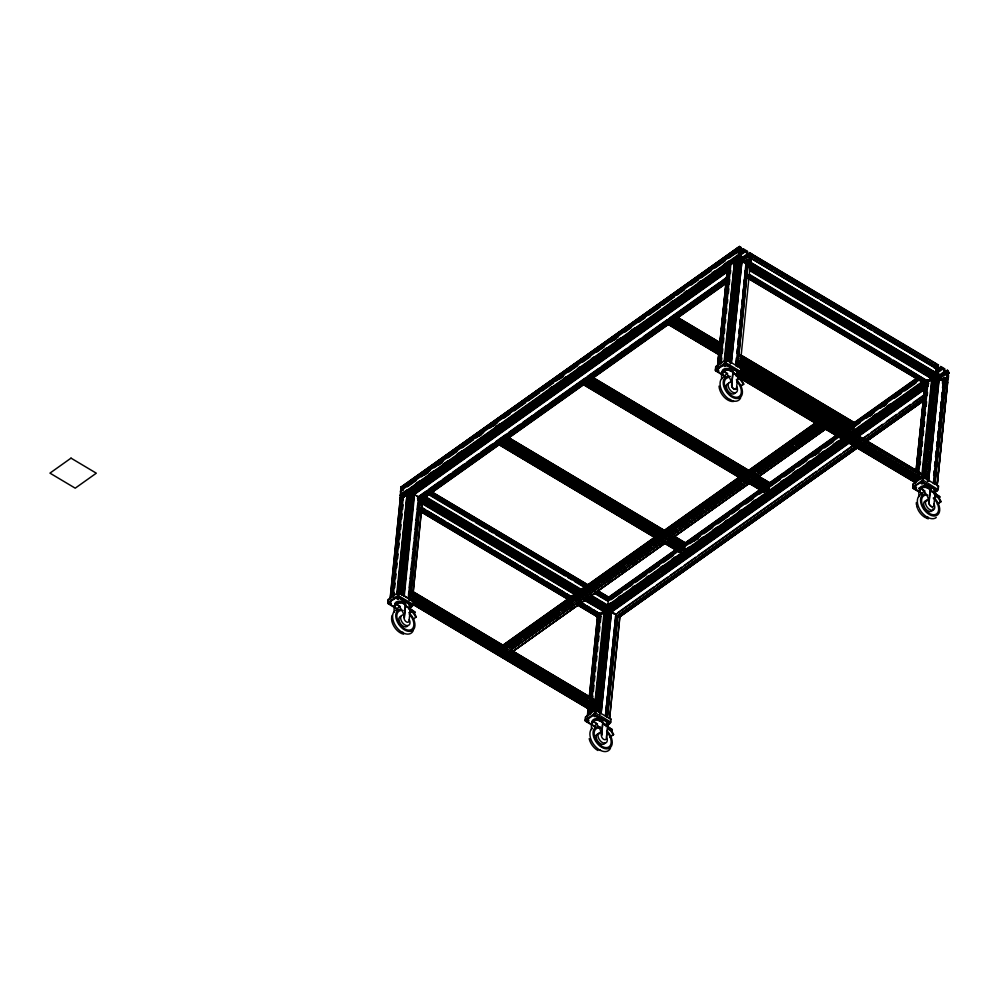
<?xml version="1.0" encoding="UTF-8"?>
<svg xmlns="http://www.w3.org/2000/svg" width="999" height="999" viewBox="0 0 999 999"><rect width="100%" height="100%" fill="white"/><g stroke="black" fill="none" stroke-linecap="round" stroke-linejoin="round"><path stroke-width="1.5" d="M406.056 606.106C406.493 600.187 393.156 599.125 394.917 605.706M591.858 722.215C592.457 716.495 603.508 718.156 603.346 723.588M721.915 372.327L722.252 374.25L725.311 376.598L724.025 375.961L727.647 373.489L723.126 370.716L721.915 372.327C728.483 364.785 736.55 376.436 742.419 379.333M930.818 490.721C931.255 484.802 917.919 483.741 919.692 490.309M606.443 722.739L608.029 723.825L608.503 722.889M738.673 372.552C739.597 375.05 734.415 371.491 738.011 372.152M410.139 610.951L414.685 613.249L415.047 612.087L405.494 605.469L404.32 617.994C404.607 611.013 392.332 594.892 394.28 612.062M602.772 722.939L601.46 735.414A3.197 1.986 54.6 0 0 603.658 739.322A3.197 1.986 54.6 0 0 606.356 738.336L607.654 726.31L602.772 722.939L601.61 735.464C601.873 728.296 589.772 712.724 591.57 729.532M733.403 373.701L732.891 372.664L731.63 385.077A3.197 1.986 54.6 0 0 733.828 388.986A3.197 1.986 54.6 0 0 736.525 387.999L736.6 387.949A3.197 1.986 54.6 0 1 733.903 388.936A3.197 1.986 54.6 0 1 731.693 385.027L732.929 372.602L742.507 379.22L742.145 380.394L737.599 378.084M399.3 609.877C386.85 605.931 401.835 598.488 405.469 605.456L404.158 617.944A3.197 1.986 54.6 0 0 406.356 621.853A3.197 1.986 54.6 0 0 409.053 620.854L410.352 608.841L409.652 615.022M395.616 608.191L388.049 603.646L388.274 599.45L397.977 592.544L413.698 601.361L413.461 605.119L409.815 607.704M395.666 607.654L388.037 603.196L388.274 599.45M400.349 497.677L399.812 497.315L400.124 499.8L403.946 497.077M399.8 497.352L738.111 256.731L738.473 258.329L740.234 257.692L738.923 253.858L738.81 255.045L400.349 495.679L400.574 490.909L400.861 492.532M402.759 490.609L401.323 488.049L400.699 489.073L401.136 487.037M390.022 599.35L400.249 498.988L400.349 499.637M400.562 495.591L400.674 494.393L402.11 496.94M390.359 597.964L400.062 501.073M391.433 597.914L401.823 498.014L392.132 596.703M397.402 549.438L397.714 546.353M393.169 596.678L403.309 496.815L403.858 497.14M393.718 597.002L394.18 592.395M394.655 587.787L395.117 583.179M395.592 578.571L396.054 573.963M396.678 567.819L397.14 563.199M397.614 558.591L398.077 553.983M398.701 547.839L399.175 543.231M399.637 538.623L400.112 534.015M400.574 529.408L401.049 524.8M401.673 518.643L402.135 514.035M402.609 509.428L403.072 504.82M396.715 594.168L407.105 494.268L397.252 594.492M387.949 602.609L397.652 595.704L397.977 592.544M398.451 592.931L408.591 493.056L408.666 497.989M594.68 708.004L593.181 710.551L594.28 710.177L592.807 711.325L398.576 595.704L398.888 592.544M399.612 587.1L400.087 582.492M400.711 576.348L401.024 573.276M401.648 567.132L402.11 562.524M402.734 556.381L403.047 553.296M403.671 547.152L404.145 542.544M404.607 537.937L405.082 533.329M405.544 528.721L406.019 524.113M406.643 517.969L407.105 513.361M407.58 508.741L408.042 504.133M410.127 492.02L399.612 593.531L410.127 492.02L412.075 493.406M399.825 593.431L410.302 491.995M399.912 593.406L410.489 491.995M402.098 594.805L400.449 593.456L410.664 492.02M400.611 593.531L410.914 492.12M402.048 591.72L402.672 585.576M403.146 580.956L403.608 576.348M404.083 571.74L404.707 565.596M405.169 560.988L405.644 556.381M406.106 551.773L406.581 547.165M407.043 542.557L407.667 536.401M408.141 531.793L408.603 527.185M409.078 522.577L409.702 516.433M410.164 511.825L410.639 507.217M411.101 502.609L411.725 496.466M402.185 594.467L412.487 493.069M402.247 595.204L412.387 495.342L413.099 495.342L402.947 595.204M403.808 596.028L414.073 494.393L418.906 497.002L417.182 496.453M408.703 592.419L408.341 598.601L404.283 595.716L414.585 494.305M409.165 587.812L409.64 583.204M410.102 578.596L410.577 573.975M411.039 569.368L411.663 563.224M412.137 558.616L412.599 554.008M413.074 549.4L413.698 543.256M414.16 538.648L414.635 534.04M415.097 529.42L415.721 523.276M416.034 520.204L416.658 514.06M417.132 509.453L417.594 504.845M418.057 500.237L418.369 497.165M408.529 598.239L418.831 496.84M408.591 598.975L418.731 499.113L417.445 498.351M409.128 600.511L419.43 499.113L418.731 499.113M410.139 599.8L420.442 498.389L421.665 499.113M420.916 498.089L422.664 499.175L412.287 601.073L410.614 599.487L420.429 498.376M412.325 600.524L422.502 499.025M597.689 707.342L597.19 708.204L412.575 598.264L413.249 595.791L502.872 649.2M505.307 649.025L413.012 594.08L413.224 591.932L504.183 646.103M413.698 601.361L413.461 605.119M502.984 649.088L502.859 651.448M504.845 648.588L503.409 646.041L502.784 647.052L503.496 645.117M591.683 724.924L585.352 721.116L585.576 716.92L595.279 710.027L611.076 719.43M591.733 724.4L585.339 720.679L585.576 716.92M587.287 716.77L588.249 707.205M589.135 698.276L597.552 616.47L589.285 697.901M587.499 716.982L588.349 707.117M588.736 715.396L589.36 709.253M590.446 698.501L599.125 615.496L590.983 698.813M589.422 714.185L589.897 709.577M597.202 642.32L597.514 639.248M590.471 714.16L590.933 709.552M592.032 698.788L600.599 614.31L601.161 614.61M592.569 699.113L592.882 696.041M593.356 691.433L593.98 685.289M594.442 680.681L594.917 676.073M595.379 671.465L595.854 666.857M596.478 660.701L596.94 656.093M597.414 651.485L597.877 646.877M598.501 640.734L598.975 636.126M599.437 631.518L599.912 626.91M600.374 622.29L600.849 617.682M592.907 710.401L593.019 709.203M594.018 711.638L594.318 708.566M595.104 700.886L604.133 611.475L585.239 600.249M594.705 710.426L595.017 707.354M595.641 701.211L604.732 611.925L583.853 599.999M585.252 720.079L594.954 713.186L595.279 710.027M595.754 710.401L596.378 704.258M596.69 701.186L606.193 610.889M607.117 725.174L610.676 722.002L595.866 713.186L596.191 710.027M597.539 698.438L597.852 695.354M598.476 689.21L598.95 684.602M599.412 679.994L599.887 675.386M600.511 669.243L600.824 666.171M601.448 660.027L601.91 655.419M602.534 649.263L602.847 646.191M603.471 640.047L603.945 635.439M604.407 630.831L604.882 626.223M605.344 621.615L605.968 615.471M607.067 608.853L607.617 607.242L607.092 609.677L586.913 597.827M594.917 593.031L608.254 600.911L607.854 605.282L607.529 604.37L606.031 606.917L601.848 604.445M608.266 597.102L608.453 599.05L608.166 598.026L606.68 600.574L594.455 593.331M607.205 609.54L596.915 711.001L597.914 711.001L608.204 609.602L587.025 597.727M597.052 710.926L607.429 609.502M597.215 710.888L607.604 609.465M597.39 710.863L607.792 609.465L597.752 710.926M599.35 709.19L599.188 712.299L609.79 610.539L608.204 609.602M599.974 703.046L600.449 698.438M600.911 693.83L601.386 689.223M601.848 684.615L602.472 678.458M602.946 673.85L603.408 669.243M603.871 664.635L604.495 658.491M604.969 653.883L605.431 649.275M605.906 644.667L606.368 640.059M606.843 635.439L607.467 629.295M607.929 624.687L608.403 620.079M608.866 615.471L609.34 610.864L608.141 610.152M599.55 712.687L609.69 612.812L608.403 612.05M600.099 714.223L610.401 612.812M611.413 612.1L601.111 713.498L611.376 611.875L612.624 612.824L609.69 612.812M605.844 711.425L606.468 705.282M606.93 700.674L607.404 696.066M607.867 691.458L608.491 685.314M608.965 680.706L609.427 676.098M609.902 671.478L610.526 665.334M610.839 662.262L611.463 656.118M611.925 651.51L612.399 646.902M612.862 642.295L613.486 636.151M613.96 631.53L614.422 626.922M614.897 622.315L615.521 616.171M611.875 611.788L616.133 614.31L605.369 716.033M605.881 716.458L616.033 616.583L618.968 616.595L617.744 615.871L607.442 717.27M606.593 716.458L616.733 616.595M617.732 615.859L607.429 717.257M610.751 722.589L611.001 718.843M683.041 547.489L685.127 542.719L674.238 536.276L685.164 542.957M684.215 548.139C684.765 543.781 685.302 550.474 682.804 549.999L668.094 541.233M752.222 380.706L724.787 364.273L715.471 370.442L715.746 366.583L726.36 359.69L920.191 474.712L920.391 472.802L739.123 364.847M721.852 374.588L715.521 370.779L715.746 366.583M717.457 366.433L727.722 266.134L717.544 366.546M717.669 366.633L718.768 355.881M719.08 352.809L721.728 326.698M722.04 323.614L723.763 306.718M724.075 303.646L725.786 286.75M726.098 283.679L726.723 277.522M727.035 274.45L727.622 266.221M722.652 324.613L722.964 321.528M718.905 365.06L729.295 265.16L719.592 363.848M720.641 363.823L730.868 264.248M721.34 362.6L721.802 357.992M722.277 353.384L722.739 348.776M723.363 342.632L723.838 338.024M724.3 333.416L724.774 328.808M725.399 322.665L725.711 319.58M726.335 313.436L726.797 308.828M727.422 302.685L727.734 299.613M728.358 293.469L728.833 288.861M729.295 284.253L729.769 279.645M730.394 273.489L730.706 270.417M724.175 361.301L734.577 261.401L724.725 361.626M715.421 369.742L725.124 362.849L725.449 359.69M725.923 360.065L736.063 260.202L736.3 263.586M738.773 373.189C738.086 375.886 734.914 370.716 738.773 373.189L917.956 480.057L919.742 478.633L726.036 362.849L726.36 359.69M726.46 360.389L726.773 357.317M727.247 352.709L727.709 348.089M728.333 341.945L728.808 337.337M729.27 332.729L729.745 328.122M730.369 321.978L730.831 317.37M731.305 312.762L731.768 308.154M732.392 301.998L732.704 298.926M733.328 292.782L733.803 288.174M734.265 283.566L734.74 278.958M735.364 272.814L735.826 268.207M409.328 495.329L406.393 495.329L738.236 259.153L737.524 259.191L727.085 360.664L728.084 360.664L738.224 259.191L740.072 260.215L738.823 258.941L740.584 258.304L743.306 261.613C737.911 259.016 750.374 266.671 745.154 262.725L746.915 262.075L748.201 262.837L749.637 265.397L748.388 265.222L937.274 377.684L936.125 376.423L937.886 375.786L939.172 376.548L940.608 379.096L939.372 378.371L936.875 380.194M727.297 360.564L737.774 259.128M727.559 360.527L737.949 259.128L727.834 360.564M399.987 499.7L738.236 259.153L738.061 256.78M738.81 255.045L738.711 250.449L739.11 251.998L740.883 251.361L741.008 250.075L739.572 247.515L737.025 249.325M739.572 247.515L739.073 248.714L739.447 246.516L741.358 247.652L739.997 247.365L742.719 250.687L744.48 250.037C739.26 246.216 751.66 253.621 746.328 251.136L747.764 253.684L749.05 254.458L750.811 253.808C746.64 251.199 754.033 253.808 751.585 255.894L936.55 366.296L936.875 364.997L938.186 368.831L936.425 369.48C936.45 363.848 935.039 376.261 936.238 371.328L937.549 375.174L935.776 375.811L935.489 374.188L930.269 377.909M729.832 355.781L730.306 351.173M730.769 346.566L731.393 340.422M731.705 337.35L732.329 331.193M732.791 326.586L733.416 320.442M733.728 317.37L734.203 312.762M734.827 306.618L735.289 302.01M735.764 297.402L736.226 292.794M736.7 288.174L737.324 282.03M737.786 277.422L738.261 272.814M738.723 268.207L739.347 262.063M729.72 362.337L739.859 262.475L740.571 262.475L730.269 363.886M731.28 363.161L741.895 261.413L731.268 363.149M738.698 255.444L742.931 252.572L743.056 251.298L744.817 250.649L745.903 251.298L747.215 255.132L750.286 259.053L750.174 260.14L747.627 261.95M735.701 364.16L736.325 358.017M736.787 353.409L737.262 348.801M737.724 344.193L738.348 338.049M738.823 333.441L739.285 328.821M739.76 324.213L740.222 319.605M740.696 314.997L741.32 308.853M741.782 304.245L742.257 299.638M742.719 295.03L743.343 288.886M743.818 284.265L744.28 279.658M744.755 275.05L745.217 270.442M736.051 366.121L745.891 264.31M750.174 260.14L748.413 260.789L746.703 260.177L746.565 261.463L744.804 262.113L743.731 261.463L742.07 257.018L739.347 253.696L739.46 252.61L741.221 251.973L742.931 252.572M736.763 366.121L746.902 266.246M747.914 265.534L737.612 366.933L747.876 265.309L749.125 266.258L746.203 266.246M736.525 387.999L737.187 382.118M748.988 265.185L750.611 261.351C750.561 266.308 751.885 253.908 750.699 258.903L749.262 256.356L749.4 255.07L751.161 254.42L751.161 256.293L935.876 366.258L935.951 364.036M934.989 376.611L924.599 478.034L925.374 478.134L935.676 376.735L750.062 266.758L750.724 264.285L750.062 265.235L748.75 261.401L750.511 260.751L750.649 262.337L935.439 372.402L935.214 371.291L933.728 373.838L854.62 326.76M750.087 266.258L739.909 368.007M750.162 265.834L750.661 264.211L934.889 374.538M737.287 374.837L740.921 372.252L741.246 369.093M758.503 476.286L769.542 482.617L769.392 484.602L769.105 483.591L767.619 486.126M751.186 480.369L767.157 489.947L768.793 488.761L769.23 486.513L754.507 477.784M853.858 422.465L854.033 424.413L853.758 423.389L852.259 425.936M838.573 421.228L851.81 429.757L853.633 428.246L853.87 426.323L740.172 358.641M919.155 492.07L912.824 488.249L913.049 484.065L922.751 477.16L938.461 485.976L938.223 489.722L935.801 491.458M918.968 491.483L912.811 487.812L913.049 484.065M914.722 483.728L915.059 480.544M915.983 471.565L925.024 383.604L916.033 471.278M914.784 483.566L915.196 480.394M916.845 465.671L918.556 448.776M918.868 445.704L920.591 428.808M920.903 425.736L921.528 419.58M921.84 416.508L923.551 399.612M923.863 396.541L925.012 383.566L748.426 278.409M922.452 417.495L922.764 414.423M916.195 482.529L916.508 479.458M917.294 471.778L926.597 382.629L917.831 472.102M918.406 476.685L928.083 381.431L928.158 386.363M920.204 464.722L920.516 461.638M921.14 455.494L921.602 450.886M922.077 446.278L922.539 441.67M923.163 435.527L923.638 430.919M924.1 426.311L924.574 421.703M925.199 415.547L925.511 412.475M926.135 406.331L926.597 401.723M927.222 395.579L927.534 392.507M919.792 474.887L919.917 473.688L918.418 476.236M919.879 478.234L920.004 476.573L915.571 474.587M921.478 478.771L931.792 378.346L749.737 269.98M922.177 477.559L932.204 379.071L749.675 270.529M912.724 487.225L922.427 480.319L922.751 477.16M923.226 477.534L933.341 377.697L933.903 377.997M938.223 489.722L923.338 480.319L923.663 477.16M924.075 474.787L924.55 470.179M925.174 464.036L925.636 459.428M926.11 454.82L926.572 450.212M927.047 445.591L927.509 440.984M928.133 434.84L928.608 430.232M929.07 425.624L929.545 421.016M930.169 414.872L930.631 410.264M931.105 405.644L931.567 401.036M932.192 394.892L932.504 391.82M933.128 385.676L933.59 381.069M924.387 478.134L935.339 374.25M935.813 366.258L935.863 364.96L934.365 367.507M924.774 478.009L935.526 376.66M927.134 473.251L926.96 479.083M927.596 468.643L928.071 464.036M928.533 459.428L929.157 453.284M929.632 448.676L930.094 444.068M930.569 439.46L931.193 433.304M931.505 430.232L932.129 424.088M932.591 419.48L933.216 413.336M933.528 410.264L934.003 405.656M934.627 399.513L935.089 394.905M935.564 390.284L936.026 385.676M936.5 381.069L937.262 377.672L927.022 479.82M927.572 481.356L937.861 379.957M929.794 481.356L928.583 480.631L938.885 379.233L940.096 379.957L937.162 379.957M936.425 372.777L940.234 370.055L940.371 368.768L942.132 368.132L943.218 368.768L944.53 372.615L947.589 376.536L947.477 377.622L944.942 379.433M933.628 475.499L934.09 470.879M934.564 466.271L935.027 461.663M935.501 457.055L936.125 450.911M936.587 446.303L937.062 441.695M937.524 437.087L938.148 430.944M938.623 426.323L939.085 421.715M939.559 417.107L940.022 412.5M940.496 407.892L941.12 401.748M941.582 397.14L942.057 392.532M942.519 387.924L943.143 381.768M933.353 483.591L943.593 381.456L938.873 379.22M934.053 483.591L944.205 383.728L942.219 382.954M943.593 381.743L942.469 380.207L944.23 379.558L946.952 382.867L945.529 382.217L934.902 484.39L945.216 383.004C948.738 387.4 948.188 378.072 947.364 382.717L945.928 380.169L946.065 378.883L947.826 378.234C947.864 383.966 949.212 371.391 948.014 376.386L946.577 373.826L946.702 372.552L948.463 371.903C950.836 376.536 945.316 366.458 948.126 371.291L946.365 371.94L945.079 371.166L943.643 368.619C948.963 371.203 936.575 363.786 941.782 367.52L940.022 368.156L938.735 367.395L937.299 364.847L938.561 365.01L751.648 254.021L749.2 256.169M919.043 496.665C917.094 479.508 929.382 495.629 929.082 502.609L930.231 490.072L939.722 496.803L939.385 497.914L939.809 496.703L930.231 490.072L928.933 502.559A3.197 1.986 54.6 0 0 931.13 506.456A3.197 1.986 54.6 0 0 933.828 505.469L935.126 493.456L930.169 490.596L935.114 493.531M933.828 505.469L934.015 503.658M947.264 383.641L937.062 485.689L947.352 384.278M937.187 485.539L947.502 383.903M938.148 489.135L938.461 485.976M405.394 606.068L414.947 612.2M606.605 736.463L607.03 732.454M737.125 382.167L737.824 375.974L732.879 373.114L737.749 376.024M422.702 499.225L579.395 592.182M413.449 593.768L504.42 647.914M508.703 654.357L825.574 429.133L823.301 427.747L506.331 653.234L823.426 428.284M731.78 385.127C732.08 378.159 719.792 362.025 721.74 379.195M684.577 548.439L668.543 538.798M918.593 488.336L919.642 487.812M412.537 493.294L727.871 269.018M412.999 597.714L597.602 707.654M750.936 258.266L935.638 368.007M915.571 486.725L916.595 487.3M607.355 609.303L587.325 597.277M733.104 374.126C736.088 366.895 718.094 366.371 723.126 373.751M607.442 728.421L611.912 730.781L612.337 729.557C606.256 727.147 601.598 718.244 594.043 720.504C590.147 721.528 591.945 726.373 595.142 726.935L592.082 724.587M919.642 488.923C922.689 485.914 929.195 487.062 930.706 491.171C928.82 483.191 912.587 489.21 922.614 494.068L919.555 491.72M684.452 548.676L668.493 538.961M936.413 364.16L751.46 254.021M597.689 615.871L600.262 612.562M604.195 609.415L601.785 612.599M602.971 612.112L604.47 609.565L586.987 599.013M596.241 705.344L597.739 702.796M761.875 489.747L764.56 491.333L766.046 488.786L752.672 480.819M925.386 382.804L926.885 380.257M930.668 379.046L932.167 376.498L814.447 306.393M422.689 499.575L577.884 591.858M750.299 266.521L935.002 376.311M605.719 610.164L585.589 598.763M679.345 551.96L681.156 551.123L680.119 551.411L681.618 548.863L607.929 601.261M933.378 377.123L750.087 268.494M914.597 481.993L916.408 481.168L915.359 481.443L916.857 478.896L875.386 454.195M919.105 478.783L917.956 480.057M684.303 548.901L668.194 539.398M919.542 478.933L740.234 372.24M750.461 266.171L935.052 376.236M585.339 720.729L594.53 714.597L609.715 723.638L606.056 726.673M912.961 487.237L922.077 481.755L937.187 490.771L933.528 493.806M937.212 490.684L921.315 481.293M853.333 428.696L739.622 360.976L853.208 428.796M925.773 484.965L924.1 484.965M619.892 617.145L618.219 615.559M595.904 716.033C594.929 718.481 591.883 713.548 595.641 715.784C595.654 717.394 591.858 714.085 595.042 714.872M394.867 604.32L398.064 602.709L401.049 602.822M592.17 721.79C595.217 718.781 601.723 719.929 603.234 724.038M683.853 548.751L682.717 550.024M681.068 551.236L665.009 541.683M763.785 491.883L765.684 490.634L764.56 491.333M850.149 430.981L849.212 431.143M916.308 481.281L738.386 375.312M750.062 266.758L934.902 376.461M410.002 607.817L412.425 605.581L397.277 596.59L388.037 602.834L397.227 597.115L412.412 606.168L408.753 609.19M585.489 720.104L585.576 720.729M400.849 487.225L739.385 246.503M400.824 487.35L739.522 246.528M401.411 487.125L406.506 483.516M409.041 481.705L739.66 246.591M405.132 485.339L412.762 479.92M419.13 475.399L426.748 469.967M433.116 465.447L436.925 462.737M447.102 455.507L450.911 452.784M457.267 448.264L464.897 442.844M471.266 438.324L475.074 435.601M485.252 428.371L489.06 425.661M499.238 418.431L503.046 415.709M511.95 409.378L517.032 405.769M525.936 399.438L531.031 395.816M539.922 389.485L545.017 385.876M553.921 379.545L559.003 375.924M567.907 369.593L571.715 366.883M581.893 359.652L585.701 356.93M592.07 352.41L599.7 346.99M606.056 342.47L609.865 339.76M620.042 332.517L623.851 329.807M634.028 322.577L637.837 319.855M644.205 315.334L651.835 309.915M658.191 305.394L665.821 299.962M672.177 295.442L679.807 290.022M684.889 286.401L693.793 280.07M698.875 276.461L706.505 271.029M712.861 266.508L720.491 261.089M726.86 256.556L734.49 251.136M729.819 254.595L732.367 252.784M400.661 488.923L738.91 248.389M401.198 489.248L739.447 248.714M508.491 413.561L511.026 411.75M519.93 405.419L522.477 403.608M643.281 317.707L645.816 315.896M654.72 309.565L657.267 307.754M400.449 491.021L738.698 250.487M400.986 491.346L403.534 489.535M407.342 486.813L416.246 480.494M421.328 476.873L430.232 470.541M434.053 467.832L442.957 461.501M448.039 457.879L456.943 451.548M462.025 447.939L473.476 439.797M476.011 437.987L483.641 432.567M489.997 428.047L497.627 422.614M503.983 418.094L510.352 413.574M514.16 410.864L525.611 402.722M528.146 400.911L539.597 392.769M542.132 390.971L553.583 382.829M556.131 381.019L563.761 375.599M568.843 371.978L577.747 365.646M582.829 362.025L590.459 356.606M596.815 352.085L604.445 346.653M610.801 342.133L618.431 336.713M624.787 332.192L631.156 327.672M638.786 322.24L645.142 317.719M648.95 315.01L660.401 306.868M662.936 305.057L674.387 296.928M676.922 295.117L684.552 289.685M690.921 285.165L698.551 279.745M701.086 277.934L711.263 270.704M715.072 267.982L725.249 260.751M729.07 258.042L737.961 251.711M424.375 475.237L428.196 472.515M438.361 465.284L442.182 462.574M479.058 436.351L481.593 434.54M493.044 426.398L495.591 424.6M559.165 379.383L562.986 376.673M613.848 340.497L616.395 338.686M735.926 253.684L741.008 250.075M740.796 250.587L743.331 248.776M738.673 253.771L741.221 251.973M401.948 493.481L407.043 489.872M415.934 483.541L419.755 480.819M428.658 474.5L433.741 470.879M442.644 464.547L447.727 460.926M456.63 454.595L461.713 450.986M496.053 426.573L499.862 423.851M549.462 388.586L551.997 386.775M563.448 378.646L565.983 376.835M577.434 368.693L579.982 366.883M591.42 358.753L593.968 356.943M602.859 350.612L606.68 347.902M616.858 340.659L620.666 337.949M630.844 330.719L634.652 327.997M670.267 302.685L672.802 300.874M684.253 292.732L686.788 290.921M698.239 282.792L700.774 280.981M712.225 272.839L714.772 271.029M723.663 264.698L728.758 261.089M739.248 254.008L741.795 252.198M400.012 495.267L738.261 254.733M739.735 254.258L744.817 250.649M739.547 255.819L745.903 251.298M404.158 494.955L411.788 489.535M414.335 487.724L424.5 480.494M428.321 477.784L438.499 470.541M442.307 467.832L451.211 461.501M456.293 457.879L465.197 451.56M469.018 448.838L477.909 442.507M483.004 438.898L491.895 432.567M496.99 428.946L508.429 420.816M510.976 419.006L518.606 413.574M524.962 409.053L532.592 403.633M538.948 399.113L545.304 394.593M549.125 391.87L560.564 383.741M563.111 381.93L574.55 373.788M577.097 371.978L588.548 363.836M591.083 362.038L598.713 356.606M601.261 354.795L612.699 346.665M615.247 344.855L625.424 337.612M631.78 333.092L639.41 327.672M645.766 323.152L653.396 317.719M659.752 313.199L666.108 308.679M673.738 303.259L680.094 298.738M683.915 296.016L695.354 287.887M697.901 286.076L709.352 277.934M711.887 276.124L719.517 270.704M725.873 266.184L733.503 260.751M736.051 258.941L738.598 257.143M459.34 456.243L463.149 453.534M473.326 446.303L477.135 443.593M514.023 417.37L516.558 415.559M528.009 407.417L530.544 405.606M594.13 360.389L597.939 357.679M648.813 321.516L651.348 319.705M737.824 258.217L740.359 256.406M399.65 499.088L737.886 258.391M399.687 499.25L737.911 258.629M399.812 499.488L737.974 258.791M399.862 499.562L738.174 259.091M742.257 257.455L747.339 253.846M747.127 254.358L749.675 252.547M411.95 492.969L417.045 489.36M419.58 487.549L443.743 470.367M446.291 468.556L495.879 433.291M498.426 431.481L509.865 423.339M512.412 421.541L523.863 413.399M526.398 411.588L534.028 406.168M540.384 401.635L548.014 396.216M550.561 394.405L562.012 386.263M564.547 384.465L575.998 376.323M579.807 373.614L589.984 366.371M593.793 363.661L603.97 356.431M606.518 354.62L617.956 346.478M620.504 344.667L630.669 337.437M633.216 335.627L644.667 327.497M647.202 325.686L668.818 310.314M671.365 308.504L682.816 300.362M685.351 298.551L696.803 290.422M699.337 288.611L710.789 280.469M714.597 277.759L724.774 270.517M411.888 493.506L727.247 269.243M742.132 258.741L747.215 255.132M739.322 260.876L741.87 259.066M741.196 260.264L747.564 255.744M748.276 255.619L750.811 253.808M412.749 495.104L728.121 270.854M748.613 256.231L751.161 254.42M750.973 254.857L749.824 255.432M412.699 495.654L728.059 271.391M739.51 263.249L742.045 261.451M742.482 261.026L748.85 256.506M748.501 257.43L751.036 255.619M744.155 261.988L746.703 260.177M744.58 261.825L747.127 260.027M747.739 260.801C749.537 264.91 743.805 258.316 750.286 259.053M418.294 496.74L425.924 491.321M428.471 489.51L439.91 481.368M442.457 479.57L450.087 474.138M452.622 472.327L464.073 464.198M466.62 462.387L478.059 454.245M480.606 452.435L492.045 444.293M495.866 441.583L506.031 434.353M508.578 432.542L520.017 424.4M522.564 422.602L532.742 415.359M535.277 413.549L546.728 405.419M549.275 403.608L584.877 378.284M587.412 376.473L598.863 368.344M601.41 366.533L612.849 358.391M615.396 356.581L626.835 348.451M629.382 346.641L640.821 338.499M643.368 336.688L667.532 319.505M670.067 317.694L719.667 282.43M722.215 280.632L726.023 277.909M747.976 262.562L750.511 260.751M418.219 497.277L727.222 277.535M417.582 497.952L726.585 278.209M745.654 264.648L748.201 262.837M748.388 264.086L750.936 262.275M419.093 498.888L726.822 280.045M745.903 266.483L748.438 264.673M417.719 500.337L726.773 280.594M745.841 267.033L748.388 265.222M421.99 498.538L425.799 495.829M461.401 470.504L463.948 468.693M475.387 460.564L477.934 458.753M489.385 450.611L491.92 448.801M503.371 440.659L505.906 438.861M514.81 432.53L518.631 429.807M528.796 422.577L532.617 419.867M542.782 412.637L546.603 409.915M555.506 403.584L560.589 399.975M662.325 327.635L664.859 325.824M676.311 317.682L678.845 315.871M690.297 307.742L692.844 305.931M421.89 499.463L727.072 282.442M748.201 267.42L749.2 266.708L746.265 266.708M422.028 499.525L727.359 282.53M410.127 605.844C411.588 604.058 407.567 606.268 410.601 605.406M737.599 372.977C739.06 371.228 735.027 373.351 738.074 372.552M737.474 374.95L739.947 372.777L724.662 363.711L715.746 370.392M736.226 376.336L739.784 373.201M409.565 612.986L412.287 611.263L410.327 609.103L411.675 611.488A10.864 6.756 54.6 0 1 415.684 617.207L416.308 616.982A10.739 6.681 54.6 0 0 413.111 612.087M737.025 380.132L739.76 378.396L737.799 376.248L739.148 378.621A10.864 6.756 54.6 0 1 743.156 384.34L743.768 384.116A10.739 6.681 54.6 0 0 740.584 379.22M413.136 619.23L416.308 616.982M741.046 385.839L743.156 384.34M740.609 386.363L743.768 384.116M402.172 632.929L403.047 632.305M729.632 400.075L730.519 399.45M502.934 645.204L816.258 422.377M502.897 645.342L815.996 422.689M505.944 644.243L511.013 640.634M519.88 634.328L524.95 630.719M530.019 627.11L537.637 621.703M543.968 617.195L549.038 613.586M557.917 607.28L562.986 603.671M571.853 597.365L575.661 594.667M581.992 590.159L589.597 584.74M595.941 580.244L603.546 574.825M609.889 570.329L614.959 566.72M623.826 560.402L627.634 557.704M637.774 550.486L641.57 547.789M647.914 543.281L655.519 537.874L497.814 443.831M661.862 533.366L665.659 530.656M675.799 523.451L679.607 520.741M689.747 513.536L693.543 510.826M699.887 506.318L707.492 500.911M713.823 496.403L717.632 493.706M727.771 486.488L731.58 483.791M737.911 479.283L745.516 473.876M751.86 469.368L755.656 466.658M765.796 459.453L769.605 456.743M779.744 449.538L783.541 446.828M789.884 442.32L797.489 436.913M803.833 432.405L807.629 429.707M502.747 646.915L817.107 423.364M503.284 647.24L817.644 423.688M576.011 596.116L578.546 594.318M502.534 649L818.169 424.55M508.141 645.716L515.746 640.309M522.09 635.801L529.695 630.394M532.23 628.596L542.37 621.378M546.166 618.681L555.044 612.375M560.114 608.766L567.719 603.359M570.254 601.548L581.668 593.443M584.203 591.633L594.343 584.427M598.139 581.718L607.017 575.412M612.087 571.803L619.692 566.396M622.227 564.597L633.641 556.48M636.176 554.682L646.316 547.464M650.112 544.767L658.99 538.449M662.787 535.751L671.665 529.433M676.735 525.836L685.601 519.517M688.136 517.719L698.289 510.514M702.085 507.804L710.963 501.498M714.76 498.788L723.638 492.482M728.708 488.873L737.574 482.567M740.109 480.756L750.249 473.551M752.784 471.753L762.936 464.535M766.733 461.838L775.611 455.519M780.681 451.923L788.286 446.503M794.617 441.995L802.222 436.588M804.757 434.79L814.897 427.572M615.122 570.167L618.93 567.469M667.095 533.216L670.903 530.506M705.119 506.168L708.928 503.459M719.068 496.253L722.876 493.543M757.092 469.205L760.901 466.508M771.041 459.29L774.837 456.593M797.664 440.372L800.199 438.561M502.372 650.736L819.267 425.224L821.503 426.61L796.066 444.53M502.447 650.986L819.292 425.462M502.534 651.136L819.392 425.711M502.597 651.211L819.555 425.936M502.722 651.348L819.754 426.098M507.042 650.062L504.433 652.397L823.238 425.899M510.851 647.352L520.991 640.147M523.526 638.336L559.015 613.099M562.824 610.389L572.964 603.184M575.499 601.386L599.587 584.253M602.122 582.454L624.937 566.221M627.472 564.423L651.548 547.29M654.083 545.491L676.91 529.27M679.445 527.46L689.585 520.254M692.12 518.456L703.521 510.339M706.056 508.541L741.558 483.291M744.093 481.493L755.494 473.376M758.029 471.578L793.531 446.341M556.368 619.392L558.903 617.594M570.317 609.477L572.852 607.679M608.341 582.442L610.876 580.631M622.29 572.527L624.825 570.716M633.691 564.41L637.499 561.713M646.365 555.394L648.9 553.596M660.314 545.479L662.849 543.681M685.664 527.46L689.472 524.75M698.338 518.444L700.873 516.633M712.287 508.528L714.822 506.718M737.637 490.497L741.445 487.787M750.311 481.481L755.381 477.872M789.61 453.534L793.418 450.836M802.284 444.518L807.354 440.921M825.012 429.22L508.316 654.657M508.254 654.645L825.611 429.008M607.28 598.201L676.148 549.388M684.602 543.344L761.151 488.773M768.518 483.653L837.249 434.64M853.72 423.077L917.369 377.672M934.577 365.509L935.576 364.797M607.629 598.276L676.298 549.45M685.189 543.119L760.214 489.772M769.118 483.441L783.104 473.489M785.651 471.678L835.251 436.413M854.32 422.852L915.359 379.445M608.803 598.301L613.886 594.68M622.789 588.349L627.884 584.74M636.775 578.409L640.596 575.699M650.761 568.456L654.582 565.746M660.938 561.226L668.568 555.806M688.91 541.333L692.732 538.623M702.909 531.381L706.718 528.671M713.074 524.15L720.704 518.731M727.06 514.198L734.69 508.778M741.046 504.258L748.676 498.826M753.77 495.217L761.4 489.785M771.565 482.554L775.386 479.845M781.742 475.324L789.372 469.892M795.728 465.372L803.358 459.952M809.714 455.432L817.344 450M823.7 445.479L827.522 442.769M861.85 418.356L865.671 415.634M875.848 408.404L879.657 405.694M889.834 398.451L893.643 395.741M902.547 389.41L907.629 385.801M663.91 559.265L666.445 557.454M606.868 600.074L676.81 550.349M683.166 545.829L762 489.76M767.095 486.138L837.025 436.401M852.284 425.562L917.144 379.433M607.404 600.399L677.347 550.674M682.442 547.052L762.549 490.084M767.632 486.463L838.848 435.826M852.834 425.874L918.955 378.858M934.215 368.007L936.762 366.196M629.495 585.302L632.042 583.491M640.946 577.16L643.481 575.349M775.736 481.306L778.283 479.495M899.075 393.594L901.622 391.783M910.526 385.452L913.074 383.641M851.772 427.834L850.698 428.596L846.69 426.211M684.228 547.002L765.609 489.135M768.156 487.325L839.36 436.688M849.537 429.458L919.48 379.72M611.013 599.775L622.452 591.633M624.999 589.835L632.629 584.403M635.177 582.592L646.615 574.462M649.163 572.652L659.34 565.409M663.149 562.699L673.326 555.469M689.859 543.718L700.024 536.475M703.845 533.766L712.737 527.435M717.831 523.813L729.27 515.684M731.817 513.873L739.447 508.441M745.803 503.921L753.433 498.501M759.789 493.981L762.337 492.17M769.967 486.738L780.144 479.508M783.953 476.798L794.13 469.567M797.939 466.845L806.842 460.514M811.925 456.905L820.828 450.574M824.65 447.864L833.541 441.533M853.895 427.06L860.251 422.54M866.608 418.019L874.237 412.599M880.594 408.067L886.95 403.546M894.58 398.126L900.936 393.606M904.757 390.896L916.195 382.754M694.168 541.171L697.976 538.461M814.972 455.269L818.78 452.547M869.654 416.383L872.189 414.573M883.64 406.431L886.175 404.62M935.776 369.355L938.323 367.545M768.293 488.673L767.157 489.947M935.988 371.253L938.536 369.443L940.234 370.055M608.166 604.632L610.701 602.822M618.331 597.402L620.879 595.591M632.317 587.449L634.865 585.639M646.303 577.509L648.851 575.699M660.302 567.557L662.837 565.746M671.74 559.415L675.561 556.705M685.726 549.475L689.547 546.765M698.451 540.434L703.533 536.813M712.437 530.481L717.519 526.873M725.149 521.441L727.697 519.63M739.135 511.5L741.683 509.69M751.847 502.447L755.669 499.737M767.107 491.595L769.655 489.797M781.106 481.655L783.641 479.845M792.544 473.514L797.627 469.892M806.53 463.573L810.351 460.851M819.242 454.52L824.337 450.911M833.241 444.58L838.323 440.959M872.651 416.546L876.473 413.836M886.65 406.605L890.459 403.883M606.231 606.418L842.744 438.224M851.648 431.893L922.851 381.256M933.029 374.013L935.576 372.202M936.55 371.491L940.371 368.768M937.05 371.74L942.132 368.132M606.768 606.73L842.02 439.448M852.184 432.217L922.127 382.48M936.001 372.927L939.822 370.217M607.28 607.592L843.805 439.398M852.709 433.067L927.734 379.72M936.862 373.289L943.218 368.768M607.829 607.916L614.185 603.396M621.815 597.976L629.445 592.544M631.992 590.734L643.431 582.604M645.978 580.794L657.417 572.652M659.964 570.841L667.594 565.422M670.142 563.611L681.58 555.469M684.128 553.658L694.293 546.428M698.114 543.718L708.279 536.488M712.1 533.766L721.003 527.435M724.812 524.725L734.989 517.494M738.798 514.785L747.702 508.454M752.796 504.832L764.235 496.69M766.782 494.88L778.221 486.75M780.768 484.94L788.398 479.508M794.754 474.987L802.384 469.567M804.932 467.757L815.097 460.527M818.918 457.817L829.083 450.574M832.904 447.864L841.807 441.533M853.246 433.391L855.793 431.593M859.602 428.871L868.506 422.54M873.601 418.931L882.492 412.599M887.587 408.978L895.216 403.559M901.573 399.038L909.202 393.606M915.559 389.086L923.188 383.666M715.147 532.13L720.229 528.508M729.133 522.19L732.941 519.468M743.119 512.237L746.927 509.527M863.923 426.336L867.731 423.613M904.607 397.39L907.154 395.592M918.605 387.45L921.14 385.639M929.482 379.533L930.381 378.883M935.126 375.686L937.674 373.888M577.247 604.695L597.315 616.645L844.917 440.084M853.82 433.753L935.201 375.874L853.833 433.978M845.404 440.946L597.115 616.97L844.917 440.234M597.065 616.895L844.967 440.397M935.251 376.186L853.933 434.228L935.426 376.511M597.115 616.97L845.142 440.709M597.24 617.107L845.266 440.846M854.095 434.453L935.551 376.635M854.307 434.615L934.902 377.285M939.572 374.937L944.654 371.328M609.265 610.451L616.895 605.032M619.442 603.221L630.881 595.079M633.428 593.269L644.867 585.139M647.414 583.329L658.853 575.187M662.674 572.477L672.851 565.234M675.386 563.436L686.837 555.294M689.372 553.483L699.55 546.253M702.097 544.443L713.536 536.301M716.083 534.49L751.685 509.178M754.233 507.367L765.671 499.225M768.219 497.415L779.657 489.285M782.205 487.475L793.656 479.333M796.191 477.522L807.642 469.393M810.177 467.582L834.34 450.399M836.887 448.588L845.791 442.257M857.229 434.115L886.475 413.324M889.023 411.513L900.461 403.371M903.009 401.561L914.447 393.431M916.995 391.62L923.351 387.1M944.367 372.377L946.902 370.567M609.19 610.988L848.251 440.984M857.154 434.652L925.823 385.826M939.435 376.223L944.53 372.615M608.553 611.663L847.614 441.658M856.518 435.327L923.913 387.4M936.625 378.359L939.172 376.548M939.784 376.835L944.867 373.226M610.064 612.587L849.125 442.582M858.029 436.263L924.15 389.235M945.928 373.713L948.463 371.903M939.797 378.509L946.153 373.988M610.014 613.136L849.075 443.131M859.252 435.901L924.1 389.772M946.34 375.224L948.888 373.426M940.196 380.369L944.43 377.497L945.716 378.271L947.477 377.622M945.042 378.346L947.589 376.536M618.144 612.412L653.746 587.1M656.293 585.289L667.744 577.147M670.279 575.349L681.73 567.207M684.265 565.397L695.716 557.255M698.251 555.444L788.536 491.246M791.083 489.435L802.534 481.293M805.069 479.495L816.52 471.353M819.055 469.542L840.683 454.17M843.218 452.36L853.396 445.129M863.573 437.899L868.655 434.278M871.19 432.467L882.641 424.325M886.45 421.615L896.627 414.385M899.175 412.575L910.613 404.433M913.161 402.622L923.338 395.392M945.279 380.045L947.826 378.234M615.534 614.76L854.595 444.755M862.224 439.335L925.161 394.792M942.969 382.13L945.516 380.319M945.166 381.243L947.701 379.433M945.703 381.568L948.251 379.757M616.395 616.358L854.195 447.265M864.372 440.035L924.137 397.527M943.206 383.966L945.753 382.155M616.346 616.907L855.406 446.903M864.31 440.571L924.075 398.077M943.156 384.503L945.666 382.667M849.038 452.497L851.573 450.686M624.375 612.399L626.922 610.589M663.798 584.365L667.619 581.655M677.784 574.425L681.605 571.715M731.193 536.438L733.741 534.64M745.179 526.498L747.727 524.687M759.165 516.545L761.713 514.735M784.602 498.464L788.423 495.754M798.588 488.511L802.409 485.801M811.313 479.47L816.395 475.861M619.205 616.945L858.266 446.94M867.169 440.609L923.113 400.824M619.343 617.007L857.592 447.627M866.033 441.583L923.388 400.911M619.542 617.032L857.554 447.752M866.233 441.595L923.675 400.736M596.915 707.891L595.741 709.14L597.19 708.204M606.63 722.926L607.904 722.889M935.314 489.635L934.102 490.059L935.364 490.022M607.305 725.286L609.727 723.051L593.856 714.16M607.579 726.36L602.709 723.463L607.642 726.398M934.839 495.616L939.447 497.864M606.855 730.469L609.59 728.733A10.739 6.681 54.6 0 1 613.598 734.452L610.439 736.713M934.327 497.602L937.062 495.879A10.739 6.681 54.6 0 1 941.07 501.585L938.96 503.096M609.815 736.937L613.598 734.452M937.287 504.07L941.07 501.585M599.462 750.411L600.349 749.787M926.935 517.544L927.821 516.92M396.553 608.828L400.174 606.356L395.654 603.571M921.328 493.431L924.949 490.959L921.553 488.886M593.856 726.298L597.477 723.825M723.126 370.716L727.01 369.78L731.268 371.016M681.118 550.699L666.408 541.933M916.358 480.731L737.112 373.976M939.297 378.371L928.571 480.619M606.843 722.527L607.904 722.727L607.429 723.313M938.536 369.443L936.775 370.092L936.662 371.178L939.385 374.5L941.033 378.946L942.119 379.595L943.88 378.946L944.43 377.497M935.101 493.718L937.062 495.879M413.336 591.87L504.582 646.203M764.01 492.182L747.864 482.629M679.57 552.26L663.311 542.582M914.822 482.292L738.111 377.123M597.989 718.056L596.628 717.831M606.793 722.402L607.842 722.489M739.772 260.564L729.245 361.938M934.889 490.459C933.953 487.762 934.939 492.732 935.976 490.022M598.001 701.798L512.612 651.111M853.845 426.273L848.076 423.489M588.973 720.204L588.049 719.804M724.525 364.897C722.364 368.406 728.433 365.035 725.311 365.309M921.827 482.367C919.592 485.789 925.773 482.654 922.614 482.792M934.627 489.997C932.467 493.506 938.536 490.134 935.426 490.409M733.865 262.462L736.8 262.475M725.124 362.849L726.036 362.849M931.168 379.945L934.102 379.945M925.886 383.703L928.82 383.703M922.427 480.319L923.338 480.319M406.468 495.791L409.39 495.791M403.409 499.55L401.186 499.537L402.397 500.262M418.793 499.575L421.728 499.575M397.652 595.704L398.576 595.704M598.413 616.558L601.348 616.57M594.954 713.186L595.866 713.186M931.505 489.135L930.781 488.973M397.277 597.777L398.176 598.126L397.165 597.589L396.428 598.588L398.451 599.1L397.689 597.914M390.072 602.409C387.038 602.597 392.32 605.157 391.133 602.946M410.089 605.406C406.506 607.255 414.498 606.868 410.489 605.544M607.392 722.876C603.92 724.824 611.738 724.275 607.792 723.014M725.212 364.523C721.603 363.861 726.797 367.432 725.873 364.922M717.894 370.217C713.611 370.329 721.915 372.677 717.394 370.08M922.514 482.005C918.943 481.343 924.075 484.902 923.163 482.392M914.747 488.873C918.356 489.535 913.173 485.964 914.097 488.474M397.739 597.39C394.13 596.728 399.325 600.287 398.401 597.789M410.539 605.019C406.993 604.345 412.112 607.916 411.201 605.406M389.985 604.258C393.544 604.944 388.461 601.323 389.323 603.871M587.724 720.554L586.513 720.554L586.625 721.34M587.287 721.74L588.686 721.34L587.225 720.416M402.497 603.246L403.796 603.883M396.566 608.828L397.852 609.465M769.193 486.463L755.394 478.908M757.941 259.003L760.614 260.589M778.009 270.954L780.681 272.54M804.769 286.888L807.442 288.474M824.824 298.838L827.509 300.424M856.93 317.957L859.615 319.543M903.758 345.841L906.43 347.427M923.825 357.792L926.498 359.378M749.762 257.567L772.502 271.104M773.663 271.828L817.981 298.189M820.479 299.712L864.809 326.074M867.307 327.597L871.49 330.057M874 331.581L935.526 368.231M750.486 262.55L935.101 372.49M749.113 263.898L774.537 279.033M775.699 279.757L799.949 294.168M802.447 295.692L806.643 298.152M809.14 299.675L853.458 326.036M738.311 259.815L739.51 260.527M741.583 261.763L742.794 262.487M750.137 267.944L758.166 272.727M760.838 274.325L764.847 276.711M767.532 278.309L817.02 307.779M819.704 309.378L823.713 311.763M826.385 313.361L837.087 319.73M839.759 321.328L843.78 323.713M846.453 325.312L857.154 331.68M859.827 333.279L863.848 335.664M866.52 337.262L903.97 359.565M906.655 361.163L910.663 363.549M913.336 365.147L922.701 370.716M925.374 372.315L932.067 376.298M750.237 268.144L811.762 304.795M750.212 274.887L791.77 299.787M793.019 300.387L890.758 358.741M893.343 360.139L928.071 381.393L748.813 274.638M748.463 276.124L926.423 382.517L748.413 276.673M772.889 291.983L775.561 293.569M819.704 319.855L822.377 321.453M871.877 350.936L874.55 352.522M898.625 366.87L901.31 368.456M918.693 378.821L921.365 380.407M748.089 278.446L924.612 383.354M677.384 317.245L720.479 342.894M740.259 354.682L854.245 422.565M677.272 317.307L720.479 343.019M740.147 354.745L854.245 422.689M679.857 319.83L682.529 321.416M699.924 331.78L702.597 333.366M778.845 378.783L781.518 380.369M798.913 390.734L801.585 392.32M810.951 397.902L813.623 399.488M676.173 318.306L720.316 344.605M740.384 356.556L854.095 424.275M675.724 318.631L719.867 344.917M741.27 357.667L853.633 424.587M673.289 318.806L720.104 346.69M674.175 319.917L693.069 331.131M695.579 332.667L699.762 335.115M702.26 336.651L718.493 346.266M742.394 360.552L746.578 362.999M749.088 364.535L838.885 417.969M841.383 419.505L845.579 421.953M719.942 348.264L673.126 320.379L719.854 348.589M740.009 360.214L853.72 427.934M739.984 360.377L853.633 428.246M673.001 320.779L719.767 348.751M739.884 360.614L853.546 428.421L739.735 360.851M672.851 321.016L719.717 348.826M672.739 321.141L719.617 348.963M672.614 321.253L719.442 349.138M672.689 322.44L704.794 341.558M707.467 343.156L710.152 344.742M712.824 346.341L716.832 348.726M740.921 363.074L750.274 368.643M752.959 370.242L756.967 372.627M759.64 374.225L783.728 388.561M786.4 390.159L797.102 396.528M799.774 398.126L803.783 400.512M806.468 402.11L815.833 407.692M818.506 409.278L829.207 415.659M831.88 417.245L835.888 419.642M671.44 321.84L718.269 349.725M741.008 363.274L844.018 424.612M671.303 322.19L719.455 350.861M739.522 362.812L851.897 429.745M669.617 322.877L720.441 353.159M739.173 364.31L850.211 430.432M669.555 323.426L719.055 352.897M739.422 365.209L920.404 472.989M686.001 333.953L688.673 335.539M754.033 374.9L756.718 376.498M800.861 402.784L803.533 404.383M820.928 414.735L823.601 416.333M847.676 430.669L850.349 432.267M879.782 449.787L882.454 451.386M899.849 461.738L902.522 463.336M719.068 354.633L667.844 324.138L718.955 354.695M739.66 367.02L920.241 474.562M740.783 369.905L920.029 476.66M740.509 370.279L761.912 383.029M764.41 384.565L768.593 387.013M771.091 388.549L781.967 394.98M784.477 396.516L815.421 414.897M816.583 415.634L860.901 441.983M863.398 443.519L867.582 445.966M870.092 447.502L914.41 473.851M740.584 371.628L919.792 478.546M740.496 371.878L919.704 478.708L740.346 372.115M740.109 372.34L919.367 479.095M754.907 382.305L758.915 384.69M761.588 386.288L772.289 392.657M774.962 394.255L778.983 396.64M781.655 398.239L799.05 408.591M801.722 410.189L805.731 412.575M808.416 414.173L819.118 420.542M821.79 422.14L825.798 424.525M828.471 426.123L857.904 443.643M860.576 445.242L871.278 451.61M875.299 453.996L877.971 455.594M880.643 457.192L884.664 459.577M887.337 461.176L898.039 467.544M900.711 469.143L904.732 471.528M907.404 473.126L918.106 479.495M738.948 372.939L773.726 393.656M776.398 395.242L852.646 440.659M855.319 442.245L866.021 448.626M868.705 450.212L872.714 452.609M737.462 372.54L738.124 372.939M754.832 385.839L757.517 387.437M833.765 432.842L836.438 434.44M853.833 444.792L856.505 446.391M900.648 472.677L903.321 474.275M738.411 377.048L914.984 482.217M914.697 487.562L915.359 487.949M919.205 491.533L912.874 487.724M715.509 370.342L721.902 374.063M926.847 516.92L927.909 517.544M729.545 399.45L730.606 400.075M592.844 377.41L749.537 470.929M757.554 475.711L769.605 482.879M593.955 378.296L749.138 470.704M609.914 388.773L612.599 390.372M629.982 400.724L632.654 402.322M662.087 419.855L664.76 421.441M708.915 447.739L711.588 449.325M728.983 459.69L731.655 461.276M591.52 378.496L748.039 471.715M757.404 477.285L769.442 484.465M591.071 378.821L746.241 471.241M756.942 477.609L768.993 484.777M589.972 379.795L746.49 473.002M589.522 380.119L597.727 384.952M598.888 385.689L629.832 404.071M632.33 405.606L676.648 431.955M679.145 433.491L690.022 439.922M692.519 441.458L746.216 473.389M588.473 380.582L744.992 473.788M754.357 479.37L769.068 488.124M588.448 380.731L744.954 473.938M769.043 488.286L754.32 479.52L768.793 488.761M588.423 380.806L744.854 474.188L588.249 381.131M588.149 381.281L744.717 474.425M587.961 381.443L743.256 473.751M753.845 480.232L768.681 488.886M590.721 384.228L601.423 390.597M604.095 392.195L634.865 410.514M637.537 412.112L648.239 418.481M650.911 420.079L660.277 425.649M662.949 427.247L666.97 429.632M669.642 431.231L680.344 437.599M683.016 439.198L687.037 441.583M689.71 443.181L713.786 457.517M716.458 459.115L727.16 465.484M729.844 467.082L733.853 469.468M736.525 471.066L743.219 475.049M752.584 480.619L759.265 484.602M761.95 486.201L765.958 488.586M586.8 382.03L648.326 418.681M651.011 420.279L743.306 475.249M586.65 382.38L743.156 475.586M586.301 383.866L741.47 476.286M750.836 481.868L765.559 490.621M583.566 382.817L741.42 476.823M750.786 482.405L765.496 491.171M583.965 383.778L586.638 385.377M636.138 414.86L638.811 416.446M662.886 430.794L665.559 432.38M682.954 442.744L685.626 444.33M582.255 383.753L740.097 477.772M749.075 483.116L764.185 492.107M583.204 384.515L739.934 477.847M508.354 437.487L665.084 530.819M508.578 437.662L665.097 531.006M520.129 445.666L522.802 447.252M552.235 464.785L554.907 466.383M578.995 480.719L581.668 482.317M599.05 492.669L601.735 494.268M619.118 504.62L621.803 506.218M631.156 511.788L633.841 513.386M677.984 539.672L680.656 541.271M507.08 438.573L663.598 531.78M671.628 536.563L685.002 544.53M506.63 438.898L663.149 532.105M671.166 536.888L684.552 544.855M530.894 453.384L533.566 454.982M505.531 439.86L662.05 533.079M671.415 538.648L684.79 546.615M505.257 440.247L513.286 445.03M515.959 446.615L560.102 472.914M562.774 474.5L566.795 476.898M569.467 478.484L580.169 484.865M582.842 486.451L586.863 488.836M589.535 490.434L645.716 523.901M648.388 525.486L659.09 531.868M672.477 539.835L683.179 546.203M505.082 440.184L513.111 444.967M515.784 446.565L519.792 448.951M522.477 450.537L533.179 456.918M535.851 458.504L539.86 460.901M542.532 462.487L553.234 468.868M555.919 470.454L559.927 472.852M562.599 474.438L566.62 476.835M569.293 478.421L598.726 495.954M601.398 497.552L612.1 503.921M614.772 505.519L618.793 507.904M621.465 509.502L632.167 515.871M634.84 517.47L645.541 523.838M648.214 525.437L658.915 531.805M672.302 539.772L684.34 546.94M504.033 440.646L660.551 533.866M668.581 538.636L684.627 548.201M504.008 440.796L660.489 534.09M503.946 440.959L660.376 534.34M503.758 441.283L660.327 534.415M668.306 539.273L684.402 548.763M503.646 441.408L660.214 534.565M503.533 441.508L660.039 534.727M669.405 540.297L684.115 549.063M502.26 441.908L571.915 483.528M573.164 484.128L650.849 530.544M652.085 531.131L657.529 534.527M668.144 540.696L682.854 549.462M502.21 442.445L658.728 535.664M500.524 443.144L657.042 536.363M500.474 443.693L656.98 536.9M506.218 447.839L508.891 449.438M532.966 463.773L535.639 465.372M553.034 475.724L555.706 477.322M605.207 506.793L607.879 508.391M631.955 522.727L634.64 524.325M652.022 534.677L654.707 536.276M663.686 542.619L679.745 552.172M497.415 443.731L655.544 537.899M431.793 491.883L588.598 585.252M597.677 590.671L608.666 597.202M431.68 491.945L588.199 585.152M597.564 590.734L608.666 597.327M446.303 501.635L448.976 503.221M505.169 536.688L507.842 538.286M525.237 548.638L527.909 550.224M551.985 564.572L554.657 566.158M604.158 595.641L606.83 597.24M430.581 492.944L587.1 586.163M596.465 591.733L608.503 598.913M430.132 493.269L586.65 586.488M596.003 592.057L608.054 599.225M429.033 494.243L585.551 587.449M429.92 495.342L472.902 520.904M475.399 522.427L486.276 528.871M488.786 530.394L492.969 532.854M495.467 534.378L519.717 548.788M520.891 549.512L539.785 560.739M540.946 561.463L565.209 575.886M567.707 577.397L571.89 579.87M574.4 581.381L583.928 587.037M424.587 496.091L582.442 590.109M590.471 594.88L607.854 605.244M425.474 497.215L580.656 589.635M591.358 596.003L607.404 605.556M424.375 498.176L579.557 590.596M588.923 596.178L607.642 607.33M423.926 498.489L454.87 516.883M457.367 518.406L501.685 544.767M502.847 545.491L547.177 571.853M549.675 573.376L553.858 575.836M556.356 577.36L567.232 583.803M569.742 585.327L579.283 590.983M589.81 597.277L600.686 603.721M587.424 596.965L607.479 608.915M422.852 499.113L577.996 591.62M587.387 597.115L607.429 609.14M422.789 499.275L577.922 591.783M587.2 597.514L607.317 609.39M414.11 494.617L415.322 495.342M577.784 592.007L422.365 499.825L577.547 592.245M614.472 613.923L616.158 614.335M612.687 613.274L613.773 613.923M423.788 501.823L558.99 582.479M560.227 583.079L576.373 592.844M422.39 501.56L577.572 593.98M422.04 503.059L575.886 594.68M421.99 503.596L575.824 595.217M422.515 507.967L425.187 509.552M427.872 511.151L438.573 517.519M441.246 519.118L445.254 521.503M447.927 523.101L485.389 545.404M488.061 547.002L492.082 549.388M494.755 550.986L517.494 564.535M520.167 566.121L524.188 568.518M526.86 570.104L537.562 576.485M540.234 578.071L544.243 580.469M546.928 582.055L564.31 592.419M566.995 594.005L571.003 596.403M581.705 602.772L584.378 604.37M587.05 605.956L591.071 608.354M593.743 609.939L600.374 614.472L580.307 602.522M422.614 508.166L532.305 573.488M534.977 575.087L538.985 577.472M541.67 579.07L571.091 596.59M581.793 602.971L599.188 613.324M421.116 507.704L570.953 596.94M420.779 509.203L569.268 597.639M578.621 603.209L598.738 615.596L578.571 603.758M420.716 509.74L570.541 598.975M441.183 522.664L443.856 524.25M500.037 557.717L502.709 559.303M520.104 569.667L522.777 571.253M420.741 511.476L569.23 599.912M420.429 511.55L569.105 599.974M576.86 604.595L597.202 616.708M512.325 650.824L598.226 701.972M413.124 592.857L417.145 595.254M441.221 609.59L443.893 611.176M461.288 621.54L463.961 623.126M488.036 637.474L490.721 639.06M520.142 656.593L522.827 658.191M540.209 668.543L542.882 670.142M566.97 684.477L569.642 686.076M587.037 696.428L589.71 698.026M511.113 651.897L598.014 703.82L510.664 652.21M505.057 650.486L506.343 651.261M509.565 653.184L597.852 705.769L589.373 701.31M411.638 595.404L422.34 601.773M424.837 603.309L429.021 605.756M431.518 607.292L455.781 621.69M456.943 622.439L501.261 648.788M510.452 654.295L554.77 680.656M555.931 681.393L586.875 699.775M413.087 597.402L597.664 707.492M412.962 597.802L597.302 708.104M415.322 601.048L419.343 603.446M422.015 605.032L439.41 615.396M442.082 616.982L446.091 619.38M448.776 620.966L459.478 627.347M462.15 628.933L466.158 631.331M468.843 632.916L498.264 650.449M500.949 652.035L511.65 658.416M515.659 660.801L518.331 662.399M521.003 663.985L525.024 666.383M527.697 667.969L538.399 674.35M541.071 675.936L545.092 678.333M547.764 679.919L558.466 686.301M561.138 687.886L591.908 706.218M416.758 602.047L506.393 655.419M509.065 657.017L513.074 659.402M515.746 661.001L593.344 707.205M412.599 599.999L595.866 709.14M412.25 601.498L594.18 709.839M413.536 602.834L594.13 710.389M415.259 604.595L417.944 606.181M474.125 639.647L476.798 641.246M494.193 651.598L496.865 653.196M541.008 679.482L543.681 681.081M573.114 698.601L575.786 700.199M413.161 604.532L592.694 711.388M389.922 602.946L390.584 603.334M402.085 632.305L403.134 632.941M599.375 749.787L600.436 750.411M592.956 721.053L596.341 723.139M607.579 726.448L612.25 729.67M718.606 370.08L718.131 371.029L716.545 370.08M722.252 374.25L722.976 375.162M404.845 604.682L405.569 605.594M394.78 607.105L395.517 608.029M732.317 371.815L733.041 372.739M609.59 728.733L607.629 726.585L608.978 728.97A10.864 6.756 54.6 0 1 612.986 734.677M934.552 498.114A12.475 7.755 54.6 0 1 937.749 514.747A12.475 7.755 54.6 0 1 923.039 508.241A12.475 7.755 54.6 0 1 924.962 493.856M933.253 498.076A11.089 6.893 54.6 0 1 936.712 513.811A11.089 6.893 54.6 0 1 922.914 506.181A11.089 6.893 54.6 0 1 927.984 495.167M933.016 508.716A6.069 3.771 54.6 0 1 928.558 511.138A6.069 3.771 54.6 0 1 923.738 504.607A6.069 3.771 54.6 0 1 927.184 500.824M934.053 504.183A6.069 3.771 54.6 0 1 932.204 510.289A6.069 3.771 54.6 0 1 925.748 504.47A6.069 3.771 54.6 0 1 928.945 499.575M936.263 517.519A13.861 8.616 54.6 0 1 920.029 509.89A13.861 8.616 54.6 0 1 922.289 494.118M928.346 518.793A12.475 7.755 54.6 0 1 926.36 518.131M925.349 517.632A12.475 7.755 54.6 0 1 917.831 509.315M917.344 508.154A12.475 7.755 54.6 0 1 916.632 505.831M916.433 504.707A12.475 7.755 54.6 0 1 916.345 502.559M928.87 511.925A6.069 3.771 54.6 0 1 927.409 511.363M936.438 496.103A10.864 6.756 54.6 0 1 940.459 501.823M933.89 505.419A3.197 1.986 54.6 0 1 931.193 506.406A3.197 1.986 54.6 0 1 928.995 502.509M919.467 490.571A2.697 1.436 -63.9 0 1 921.34 489.36M607.08 730.968A12.475 7.755 54.6 0 1 609.615 748.089A12.475 7.755 54.6 0 1 594.368 738.823A12.475 7.755 54.6 0 1 600.237 726.81M606.593 731.73A11.089 6.893 54.6 0 1 608.841 746.94A11.089 6.893 54.6 0 1 595.292 738.698A11.089 6.893 54.6 0 1 600.511 728.034M605.232 742.919A6.069 3.771 54.6 0 1 597.39 740.534A6.069 3.771 54.6 0 1 599.725 733.691M606.593 737.037A6.069 3.771 54.6 0 1 604.732 743.156A6.069 3.771 54.6 0 1 598.276 737.324A6.069 3.771 54.6 0 1 601.485 732.429M610.489 748.201A13.861 8.616 54.6 0 1 595.142 746.241A13.861 8.616 54.6 0 1 592.32 728.084M601.398 744.792A6.069 3.771 54.6 0 1 599.949 744.218M595.879 735.551A6.069 3.771 54.6 0 1 596.628 734.59M597.889 750.499A12.475 7.755 54.6 0 1 589.173 738.698M591.995 723.438A2.697 1.436 -63.9 0 1 593.868 722.215M408.866 612.612A12.475 7.755 54.6 0 1 413.361 629.757A12.475 7.755 54.6 0 1 398.501 623.988A12.475 7.755 54.6 0 1 400.187 609.253M409.29 614.248A11.089 6.893 54.6 0 1 411.551 629.47A11.089 6.893 54.6 0 1 397.989 621.228A11.089 6.893 54.6 0 1 403.209 610.551M409.29 619.567A6.069 3.771 54.6 0 1 407.43 625.674A6.069 3.771 54.6 0 1 400.974 619.855A6.069 3.771 54.6 0 1 404.183 614.959M413.186 630.719A13.861 8.616 54.6 0 1 396.466 627.085A13.861 8.616 54.6 0 1 397.527 609.515M407.929 625.449A6.069 3.771 54.6 0 1 400.624 623.851A6.069 3.771 54.6 0 1 401.074 616.171M403.571 634.178A12.475 7.755 54.6 0 1 393.968 626.41A12.475 7.755 54.6 0 1 392.232 615.184M398.401 621.016A6.069 3.771 54.6 0 1 398.264 619.417M394.692 605.956A2.697 1.436 -63.9 0 1 396.578 604.745M736.338 379.757A12.475 7.755 54.6 0 1 740.234 397.452A12.475 7.755 54.6 0 1 724.712 388.861A12.475 7.755 54.6 0 1 730.406 376.473M736.763 381.393A11.089 6.893 54.6 0 1 739.597 396.178A11.089 6.893 54.6 0 1 726.523 390.384A11.089 6.893 54.6 0 1 728.234 377.61M736.763 386.7A6.069 3.771 54.6 0 1 734.902 392.819A6.069 3.771 54.6 0 1 728.446 386.988A6.069 3.771 54.6 0 1 731.643 382.093M740.659 397.852A13.861 8.616 54.6 0 1 723.938 394.218A13.861 8.616 54.6 0 1 724.987 376.648M735.401 392.582A6.069 3.771 54.6 0 1 728.084 390.996A6.069 3.771 54.6 0 1 728.546 383.304M725.736 386.551A6.069 3.771 54.6 0 1 726.048 385.214M733.803 401.411A12.475 7.755 54.6 0 1 724.2 397.152A12.475 7.755 54.6 0 1 719.043 386.126M722.165 373.102A2.697 1.436 -63.9 0 1 724.038 371.878M586.376 720.279C588.374 723.301 589.647 719.005 586.45 720.142M913.848 487.412C916.12 490.571 916.807 485.839 913.848 487.412M619.792 616.495L609.59 718.543L619.917 616.595M594.155 715.309L595.479 715.596L594.155 715.309M724.325 364.972L725.649 365.259L724.325 364.972M921.627 482.455L922.951 482.729L921.627 482.455M741.383 250.786L742.482 251.973L741.383 250.786M740.734 257.118L741.832 258.304L740.734 257.118M747.714 254.558L748.813 255.744L747.714 254.558M938.685 368.269L939.784 369.455L938.773 368.156M938.049 374.6L939.147 375.786L938.049 374.6M945.029 372.04L946.128 373.226L945.029 372.04M944.38 378.371L945.479 379.558L944.38 378.371M71.016 458.141L49.95 473.126L75.225 488.174L96.304 473.189L71.016 458.141"/></g></svg>
